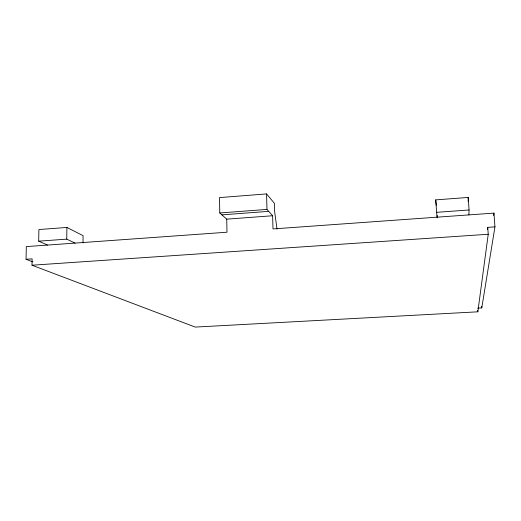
<?xml version="1.0" encoding="UTF-8"?>
<svg xmlns="http://www.w3.org/2000/svg" width="521" height="521" viewBox="0 0 521 521"><rect width="100%" height="100%" fill="white"/><g stroke="black" fill="none" stroke-linecap="round" stroke-linejoin="round"><path stroke-width="0.78" d="M83.015 242.884L83.08 235.661L66.896 227.443L38.893 229.54L38.691 241.171L47.509 245.065M75.037 243.099L66.753 239.139L66.896 227.443M266.563 193.916L266.98 209.416L272.626 215.746L272.997 228.927L493.96 213.102L494.95 226.856L487.747 227.358L488.236 234.255L477.829 311.812L195.245 327.084L31.983 265.215L32.107 258.846L26.05 259.269L26.304 246.589L226.98 232.216L226.733 219.146L219.777 212.972L219.504 197.596L266.563 193.916L274.404 203.307L274.645 211.721L277.029 229.116M468.125 201.347L468.223 197.446L435.699 199.875L437.028 217.179M468.907 214.899L469.063 209.976L468.223 197.446M487.441 229.761L487.747 227.358M493.608 215.512L493.96 213.102M477.705 308.145L481.769 307.918L494.95 226.856M219.777 212.972L266.98 209.416M221.907 214.86L268.712 211.357M226.733 219.146L272.626 215.746M38.691 241.171L66.753 239.139M436.448 212.34L469.063 209.976M31.983 265.215L488.236 234.255M26.05 259.269L32.856 261.907M435.699 199.875L436.318 205.254M481.665 306.4L481.769 307.918M477.737 310.412L477.829 311.812M437.197 215.44L437.34 217.83"/></g></svg>
